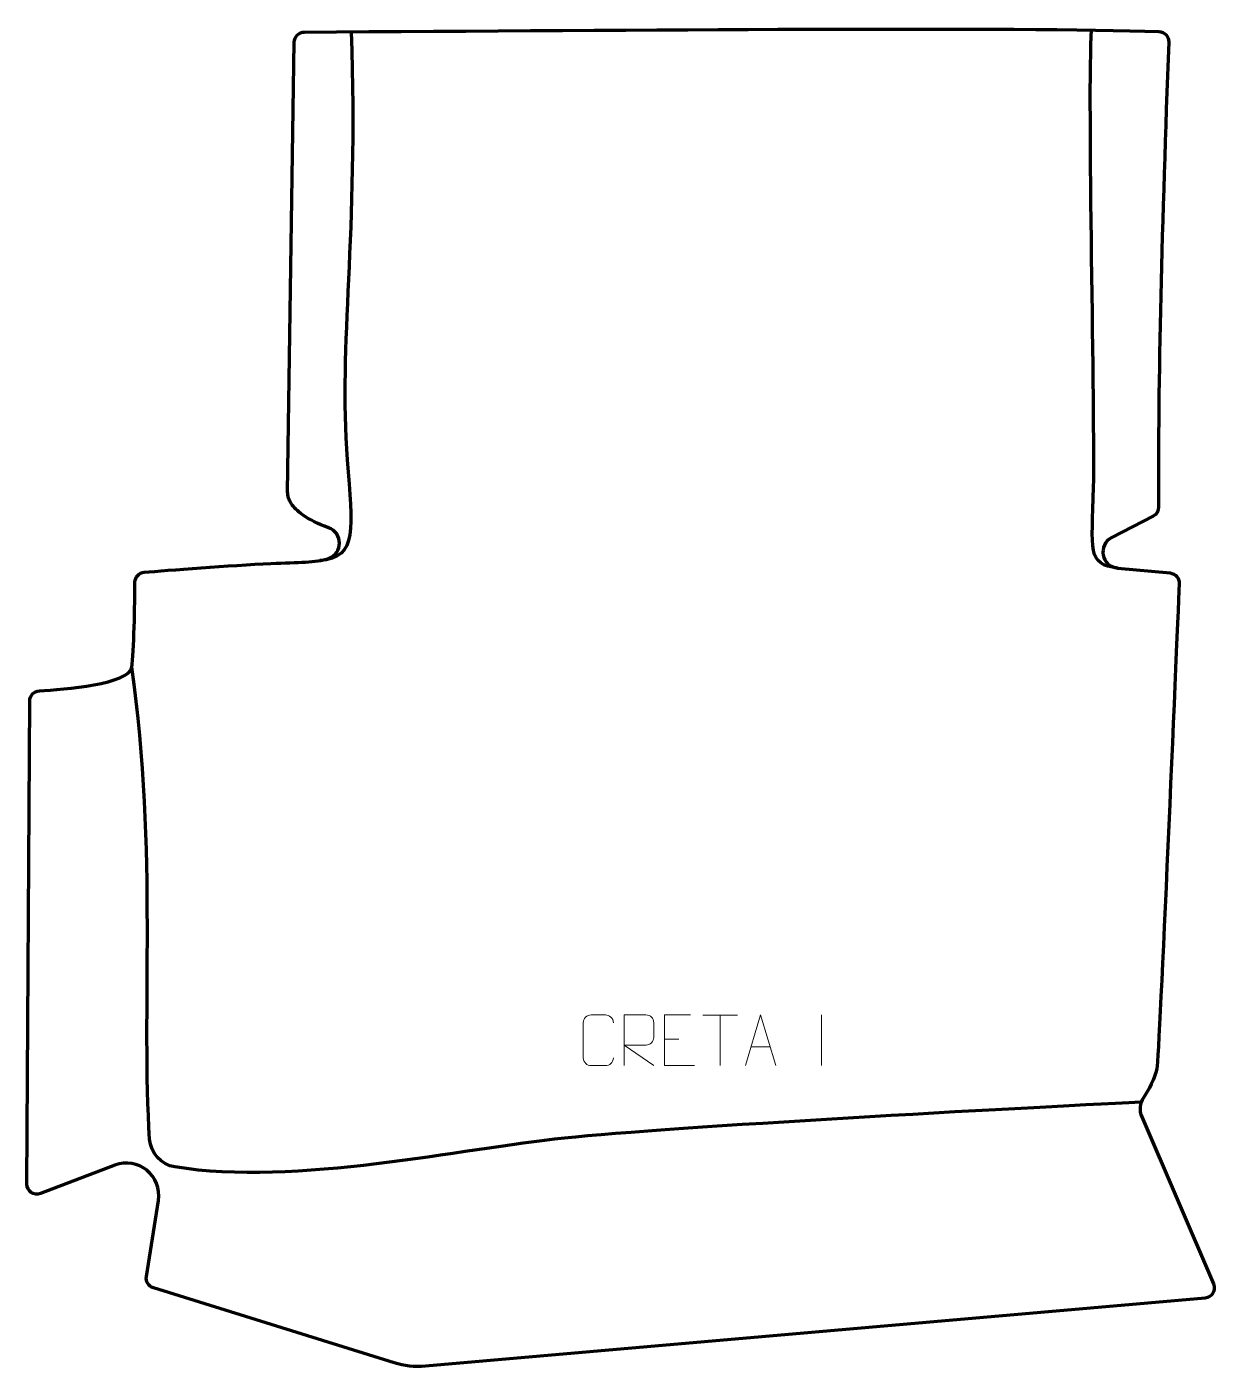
# Model space of a CAD drawing. Header units: millimetres. Extents: x -293 to 293, y -330 to 331.
import ezdxf

# ---------------------------------------------------------------- set-up
doc = ezdxf.new("R2010")
doc.units = ezdxf.units.MM
doc.header["$MEASUREMENT"] = 0
for name, color, linetype in [('layer 1', 7, 'Continuous'), ('layer 2', 7, 'Continuous'), ('layer 3', 7, 'Continuous')]:
    doc.layers.add(name, color=color, linetype=linetype)

msp = doc.modelspace()

# ---------------------------------------------------------------- linework, layer by layer
at = {"layer": 'layer 1', "color": 250, "lineweight": 9}
for points, knots in [([(-3.5364, -177.3857), (-3.6762, -179.7091), (-5.3534, -181.1887), (-7.5011, -181.1995), (-7.5011, -181.1995), (-9.833, -181.1991), (-12.1649, -181.1991), (-14.4964, -181.1995), (-14.4964, -181.1995), (-16.4214, -181.3049), (-18.3935, -179.4204), (-18.3823, -177.4031), (-18.3823, -177.4031), (-18.3819, -171.633), (-18.3819, -165.8633), (-18.3823, -160.094), (-18.3823, -160.094), (-18.3781, -157.9559), (-16.6314, -156.2367), (-14.479, -156.2502), (-14.479, -156.2502), (-12.1533, -156.2502), (-9.8272, -156.2502), (-7.5011, -156.2502), (-7.5011, -156.2502), (-5.5545, -156.2147), (-3.5631, -157.7062), (-3.5364, -160.1438)], [0, 0, 0, 0, 0.125, 0.125, 0.125, 0.125, 0.25, 0.25, 0.25, 0.25, 0.375, 0.375, 0.375, 0.375, 0.5, 0.5, 0.5, 0.5, 0.625, 0.625, 0.625, 0.625, 0.75, 0.75, 0.75, 0.75, 1, 1, 1, 1]), ([(1.7086, -181.2034), (1.7086, -181.2034), (1.7086, -156.2499), (1.7086, -156.2499), (1.7086, -156.2499), (5.3034, -156.2499), (8.8989, -156.2499), (12.4941, -156.2499), (12.4941, -156.2499), (14.8194, -156.2876), (16.3767, -157.7776), (16.3726, -160.144), (16.3726, -160.144), (16.3722, -162.1795), (16.3722, -165.2389), (16.3726, -167.2749), (16.3726, -167.2749), (16.3661, -169.1504), (14.5538, -171.0922), (12.5443, -171.1113), (12.5443, -171.1113), (12.5443, -171.1113), (1.7086, -171.1113), (1.7086, -171.1113), (1.7086, -171.1113), (1.7086, -171.1113), (16.3633, -181.2034), (16.3633, -181.2034)], [0, 0, 0, 0, 0.125, 0.125, 0.125, 0.125, 0.25, 0.25, 0.25, 0.25, 0.375, 0.375, 0.375, 0.375, 0.5, 0.5, 0.5, 0.5, 0.625, 0.625, 0.625, 0.625, 0.75, 0.75, 0.75, 0.75, 1, 1, 1, 1]), ([(34.4817, -156.2499), (34.4817, -156.2499), (21.6078, -156.2499), (21.6078, -156.2499), (21.6078, -156.2499), (21.6078, -156.2499), (21.6078, -181.2035), (21.6078, -181.2035), (21.6078, -181.2035), (21.6078, -181.2035), (36.4736, -181.2035), (36.4736, -181.2035)], [0, 0, 0, 0, 0.25, 0.25, 0.25, 0.25, 0.5, 0.5, 0.5, 0.5, 1, 1, 1, 1]), ([(61.5702, -181.2034), (61.5702, -181.2034), (68.9412, -156.2499), (68.9412, -156.2499), (68.9412, -156.2499), (68.9412, -156.2499), (76.5111, -181.2034), (76.5111, -181.2034)], [0, 0, 0, 0, 0.33333333, 0.33333333, 0.33333333, 0.33333333, 1, 1, 1, 1])]:
    msp.add_open_spline(points, degree=3, knots=knots, dxfattribs=at)
for points in [[(40.5471, -156.2734), (40.5471, -156.2734), (57.5343, -156.2734), (57.5343, -156.2734)], [(49.0409, -181.2034), (49.0409, -181.2034), (49.0409, -156.2499), (49.0409, -156.2499)], [(99.0407, -156.2396), (99.0407, -156.2396), (99.0407, -181.2137), (99.0407, -181.2137)], [(21.6078, -168.1296), (21.6078, -168.1296), (28.7759, -168.1296), (28.7759, -168.1296)], [(64.2928, -171.954), (64.2928, -171.954), (73.7885, -171.954), (73.7885, -171.954)]]:
    msp.add_open_spline(points, degree=3, dxfattribs=at)
at = {"layer": 'layer 2', "color": 230, "lineweight": 200}
msp.add_open_spline([(292.0846, -288.7482), (292.0846, -288.7482), (256.7449, -206.4373), (256.7449, -206.4373), (256.7449, -206.4373), (255.4182, -203.3472), (255.7254, -199.7961), (257.5785, -196.9897), (257.5785, -196.9897), (260.0619, -193.2284), (263.2899, -187.617), (264.1362, -182.7793), (264.1362, -182.7793), (265.4418, -175.3177), (273.8133, 22.9452), (275.2155, 56.3153), (275.2155, 56.3153), (275.327, 58.976), (273.3346, 61.2558), (270.6835, 61.5037), (270.6835, 61.5037), (270.6835, 61.5037), (244.9176, 63.9091), (244.9176, 63.9091), (244.9176, 63.9091), (236.9582, 64.6519), (234.8845, 75.3196), (241.9865, 78.9901), (241.9865, 78.9901), (241.9865, 78.9901), (262.3194, 89.4982), (262.3194, 89.4982), (262.3194, 89.4982), (263.9904, 90.3617), (265.0362, 92.0886), (265.0239, 93.9698), (265.0239, 93.9698), (264.6283, 154.6574), (266.7183, 234.2836), (270.0431, 323.0627), (270.0431, 323.0627), (270.1464, 325.8318), (267.9813, 328.1579), (265.2119, 328.2501), (265.2119, 328.2501), (195.3814, 330.5696), (12.8299, 329.0364), (-155.7639, 327.9804), (-155.7639, 327.9804), (-158.4858, 327.9632), (-160.6916, 325.7737), (-160.7322, 323.0522), (-160.7322, 323.0522), (-160.7322, 323.0522), (-164.0175, 101.4992), (-164.0175, 101.4992), (-164.0175, 101.4992), (-164.0491, 99.3841), (-163.4183, 97.31), (-162.1917, 95.5867), (-162.1917, 95.5867), (-159.9032, 92.3714), (-154.8626, 87.6759), (-143.8704, 83.8006), (-143.8704, 83.8006), (-136.6987, 81.2717), (-136.6981, 71.1455), (-143.8869, 68.6655), (-143.8869, 68.6655), (-149.9889, 66.5608), (-158.5942, 66.7764), (-172.2369, 66.1656), (-172.2369, 66.1656), (-192.263, 65.27), (-223.1059, 62.8258), (-234.6353, 61.8844), (-234.6353, 61.8844), (-237.2112, 61.6742), (-239.2011, 59.5373), (-239.2254, 56.9529), (-239.2254, 56.9529), (-239.3222, 46.7094), (-239.6627, 22.2001), (-240.7464, 15.101), (-240.7464, 15.101), (-242.028, 6.7017), (-274.0917, 4.1135), (-286.3354, 3.4305), (-286.3354, 3.4305), (-288.9734, 3.2829), (-291.0397, 1.1083), (-291.0556, -1.5342), (-291.0556, -1.5342), (-291.0556, -1.5342), (-292.4935, -239.544), (-292.4935, -239.544), (-292.4935, -239.544), (-292.515, -243.063), (-288.9908, -245.5017), (-285.7046, -244.2425), (-285.7046, -244.2425), (-285.7046, -244.2425), (-249.2123, -230.2589), (-249.2123, -230.2589), (-249.2123, -230.2589), (-237.7137, -225.8522), (-225.7571, -235.5499), (-227.6863, -247.7183), (-227.6863, -247.7183), (-227.6863, -247.7183), (-233.6115, -285.1025), (-233.6115, -285.1025), (-233.6115, -285.1025), (-234.0007, -287.5563), (-232.5307, -289.9239), (-230.1588, -290.6637), (-230.1588, -290.6637), (-230.1588, -290.6637), (-111.5603, -327.6495), (-111.5603, -327.6495), (-111.5603, -327.6495), (-106.588, -329.2), (-101.3607, -329.7644), (-96.1724, -329.3105), (-96.1724, -329.3105), (-96.1724, -329.3105), (287.923, -295.7065), (287.923, -295.7065), (287.923, -295.7065), (291.3178, -295.4095), (293.4291, -291.8796), (292.0846, -288.7482)], degree=3, knots=[0, 0, 0, 0, 0.02941176, 0.02941176, 0.02941176, 0.02941176, 0.05882353, 0.05882353, 0.05882353, 0.05882353, 0.08823529, 0.08823529, 0.08823529, 0.08823529, 0.11764706, 0.11764706, 0.11764706, 0.11764706, 0.14705882, 0.14705882, 0.14705882, 0.14705882, 0.17647059, 0.17647059, 0.17647059, 0.17647059, 0.20588235, 0.20588235, 0.20588235, 0.20588235, 0.23529412, 0.23529412, 0.23529412, 0.23529412, 0.26470588, 0.26470588, 0.26470588, 0.26470588, 0.29411765, 0.29411765, 0.29411765, 0.29411765, 0.32352941, 0.32352941, 0.32352941, 0.32352941, 0.35294118, 0.35294118, 0.35294118, 0.35294118, 0.38235294, 0.38235294, 0.38235294, 0.38235294, 0.41176471, 0.41176471, 0.41176471, 0.41176471, 0.44117647, 0.44117647, 0.44117647, 0.44117647, 0.47058824, 0.47058824, 0.47058824, 0.47058824, 0.5, 0.5, 0.5, 0.5, 0.52941176, 0.52941176, 0.52941176, 0.52941176, 0.55882353, 0.55882353, 0.55882353, 0.55882353, 0.58823529, 0.58823529, 0.58823529, 0.58823529, 0.61764706, 0.61764706, 0.61764706, 0.61764706, 0.64705882, 0.64705882, 0.64705882, 0.64705882, 0.67647059, 0.67647059, 0.67647059, 0.67647059, 0.70588235, 0.70588235, 0.70588235, 0.70588235, 0.73529412, 0.73529412, 0.73529412, 0.73529412, 0.76470588, 0.76470588, 0.76470588, 0.76470588, 0.79411765, 0.79411765, 0.79411765, 0.79411765, 0.82352941, 0.82352941, 0.82352941, 0.82352941, 0.85294118, 0.85294118, 0.85294118, 0.85294118, 0.88235294, 0.88235294, 0.88235294, 0.88235294, 0.91176471, 0.91176471, 0.91176471, 0.91176471, 0.94117647, 0.94117647, 0.94117647, 0.94117647, 1, 1, 1, 1], dxfattribs=at)
at = {"layer": 'layer 3', "color": 142, "lineweight": 200}
for points, knots in [([(-132.6925, 328.1269), (-129.2607, 226.5686), (-139.0513, 175.03), (-134.6889, 117.2749), (-134.6889, 117.2749), (-132.1105, 83.1362), (-129.1905, 69.2621), (-148.1912, 67.5997)], [0, 0, 0, 0, 0.33333333, 0.33333333, 0.33333333, 0.33333333, 1, 1, 1, 1]), ([(244.9175, 63.9091), (229.7636, 65.8019), (232.2193, 72.016), (233.031, 103.8832), (233.031, 103.8832), (233.8427, 135.7503), (229.9753, 298.4096), (232.0184, 328.9765)], [0, 0, 0, 0, 0.33333333, 0.33333333, 0.33333333, 0.33333333, 1, 1, 1, 1]), ([(256.2693, -199.2526), (196.5235, -202.0801), (26.2403, -211.3732), (-27.6707, -216.8898), (-27.6707, -216.8898), (-78.2404, -222.0645), (-159.905, -240.8688), (-219.5143, -231.1204), (-219.5143, -231.1204), (-226.3501, -230.0027), (-231.5154, -224.2985), (-231.9911, -217.3882), (-231.9911, -217.3882), (-236.1701, -156.6765), (-227.9108, -75.737), (-240.7465, 15.1011)], [0, 0, 0, 0, 0.2, 0.2, 0.2, 0.2, 0.4, 0.4, 0.4, 0.4, 0.6, 0.6, 0.6, 0.6, 1, 1, 1, 1])]:
    msp.add_open_spline(points, degree=3, knots=knots, dxfattribs=at)

doc.saveas('drawing.dxf')
